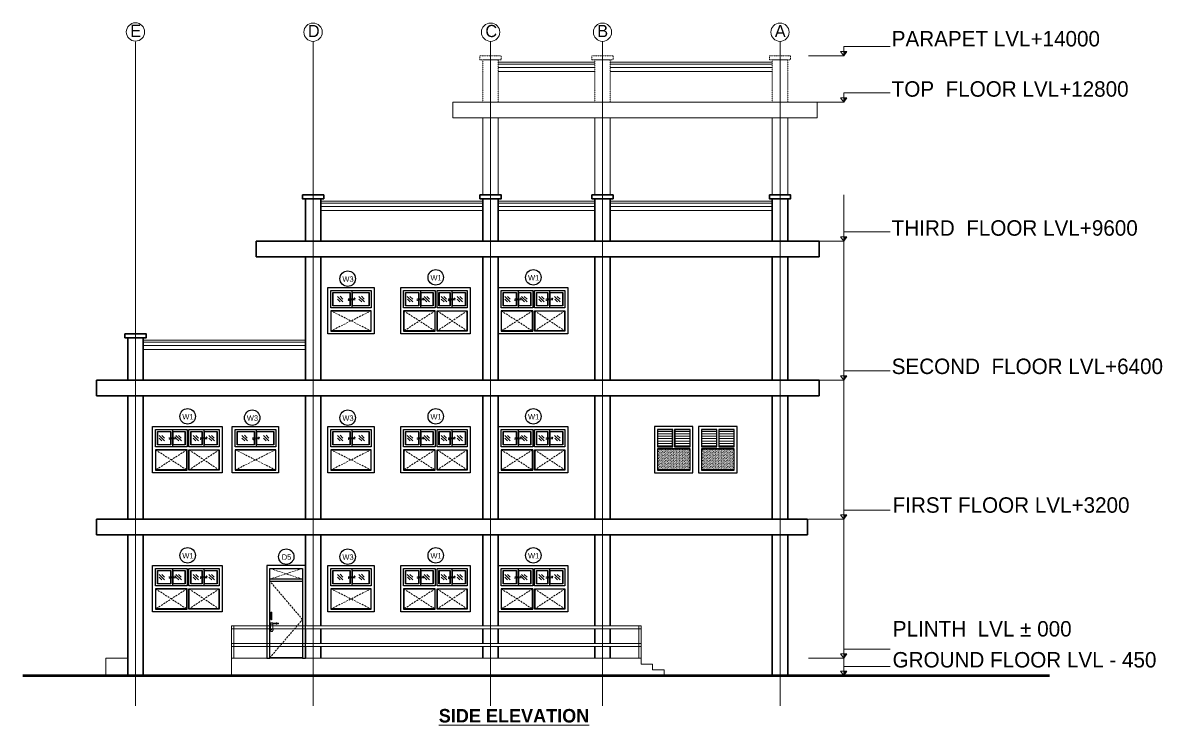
# Model space of a CAD drawing. Header units: inches. Extents: x -3071 to 2534411, y -17796 to 388172.
# Drawn here: x 1767957 to 1797483, y 161556 to 179747 of the extents above; entities that cross this region are included whole.
import ezdxf
from ezdxf.enums import TextEntityAlignment as Align

# ---------------------------------------------------------------- set-up
doc = ezdxf.new("R2010")
doc.units = ezdxf.units.IN
doc.header["$MEASUREMENT"] = 0
for name, pattern in [('ACAD_ISO08W100', [36, 24, -3, 6, -3]), ('DASHED', [0.75, 0.5, -0.25]), ('HIDDEN2', [0.1875, 0.125, -0.0625]), ('TRAZOS1', [0.15, 0.1, -0.05])]:
    doc.linetypes.add(name, pattern=pattern)
for name, color, linetype, lineweight in [('001-Archi- door window elevation', 92, 'Continuous', 25), ('001-Archi-hatch', 9, 'Continuous', 0), ('001-Archi-Opening Tags', 14, 'Continuous', 25), ('A .8 boundary line', 10, 'Continuous', 53), ('A 0.05 hatch', 252, 'Continuous', 5), ('A 0.13 far back elevation', 57, 'Continuous', 13), ('A 0.13 Text', 6, 'Continuous', 13), ('A 0.13 window elevation', 253, 'Continuous', 13), ('A 0.13parapet partition', 230, 'Continuous', 13), ('A 0.35 front line elevation', 112, 'Continuous', 35), ('A 0.9 RAILING', 100, 'Continuous', 9), ('cen', 50, 'ACAD_ISO08W100', 5), ('DIM', 161, 'Continuous', 15), ('Grid Tag', 6, 'Continuous', 20)]:
    doc.layers.add(name, color=color, linetype=linetype, lineweight=lineweight)
doc.styles.add('Archi 100', font='GOTHIC.TTF', dxfattribs={"height": 200})
doc.styles.add('CG', font='GOTHIC.TTF', dxfattribs={"height": 40})
doc.styles.get("Standard").update_dxf_attribs({"font": 'GOTHIC.TTF'})

# ---------------------------------------------------------------- blocks, each defined once
blk = doc.blocks.new('window tag')
blk.add_circle((0, 0), 200)
at = {"style": 'Archi 100', "flags": 1}
for tag, p in [('WIDTH', (15, 174.5)), ('HEIGHT', (-4.5, -348.5))]:
    blk.add_attdef(tag, p, '', height=200, dxfattribs=at)
at = {"style": 'Archi 100'}
blk.add_attdef('SYMBOL', text='', height=200, dxfattribs=at).set_placement((8, -10.5), align=Align.MIDDLE_CENTER)
blk = doc.blocks.new('A$C42FF27C5')
for p, q in [((16, 17), (-16, 17)), ((-16, 17), (-16, 0)), ((16, 0), (-16, 0)), ((27, 17), (16, 17)), ((27, 0), (16, 0)), ((39, 26), (27, 26)), ((27, 17), (27, 26)), ((27, 17), (27, 0)), ((27, 0), (27, -8)), ((39, 17), (39, 26)), ((50, 17), (39, 17)), ((39, 17), (39, 0)), ((50, 0), (39, 0)), ((39, 0), (39, -8)), ((125, 17), (50, 17)), ((125, 0), (50, 0)), ((186, 23), (125, 23)), ((125, 17), (125, 23)), ((125, 0), (125, 17)), ((125, -6), (125, 0)), ((186, 17), (186, 23)), ((192, 17), (186, 17)), ((186, 17), (186, 17)), ((186, 17), (186, 0)), ((192, 0), (186, 0)), ((186, 0), (186, 0)), ((186, -6), (186, 0)), ((203, 26), (192, 26)), ((192, 17), (192, 26)), ((192, 17), (192, 0)), ((192, 0), (192, -8)), ((203, 17), (203, 26)), ((208, 17), (203, 17)), ((203, 17), (203, 0)), ((208, 0), (203, 0)), ((203, 0), (203, -8)), ((27, -10), (27, -8)), ((39, -8), (27, -8)), ((39, -10), (27, -10)), ((39, -10), (39, -8)), ((121, -120), (123, -120)), ((121, -120), (121, -163)), ((121, -163), (123, -164)), ((121, -163), (123, -164)), ((121, -163), (121, -163)), ((123, -120), (125, -119)), ((123, -164), (125, -164)), ((123, -164), (125, -164)), ((128, -6), (125, -6)), ((125, -6), (125, -6)), ((128, -6), (125, -6)), ((125, -119), (126, -118)), ((125, -164), (126, -165)), ((125, -164), (126, -165)), ((126, -118), (127, -117)), ((126, -165), (127, -167)), ((126, -165), (127, -167)), ((127, -117), (128, -115)), ((127, -167), (128, -169)), ((127, -167), (128, -169)), ((128, -114), (128, -6)), ((128, -6), (128, -6)), ((183, -6), (128, -6)), ((128, -115), (128, -114)), ((128, -169), (128, -170)), ((128, -169), (128, -170)), ((128, -169), (128, -169)), ((128, -170), (128, -170)), ((128, -170), (128, -170)), ((129, -177), (128, -170)), ((129, -177), (128, -170)), ((128, -170), (128, -170)), ((132, -184), (129, -177)), ((132, -184), (129, -177)), ((129, -177), (129, -177)), ((136, -190), (132, -184)), ((136, -190), (132, -184)), ((142, -194), (136, -190)), ((142, -194), (136, -190)), ((148, -197), (142, -194)), ((148, -197), (142, -194)), ((155, -198), (148, -197)), ((155, -198), (148, -197)), ((161, -125), (150, -125)), ((150, -144), (150, -125)), ((150, -159), (150, -144)), ((161, -159), (150, -159)), ((162, -197), (155, -198)), ((162, -197), (155, -198)), ((161, -125), (161, -144)), ((161, -144), (161, -159)), ((169, -194), (162, -197)), ((169, -194), (162, -197)), ((175, -190), (169, -194)), ((175, -190), (169, -194)), ((179, -184), (175, -190)), ((179, -184), (175, -190)), ((182, -177), (179, -184)), ((182, -177), (179, -184)), ((183, -170), (182, -177)), ((183, -170), (182, -177)), ((182, -177), (182, -177)), ((183, -114), (183, -6)), ((186, -6), (183, -6)), ((183, -6), (183, -6)), ((186, -6), (183, -6)), ((183, -115), (183, -114)), ((184, -117), (183, -115)), ((183, -169), (184, -167)), ((183, -169), (184, -167)), ((183, -170), (183, -169)), ((183, -170), (183, -169)), ((183, -169), (183, -169)), ((183, -170), (183, -170)), ((183, -170), (183, -170)), ((183, -170), (183, -170)), ((185, -118), (184, -117)), ((184, -167), (185, -165)), ((184, -167), (185, -165)), ((186, -119), (185, -118)), ((185, -165), (186, -164)), ((185, -165), (186, -164)), ((186, -6), (186, -6)), ((188, -120), (186, -119)), ((186, -164), (188, -164)), ((186, -164), (188, -164)), ((189, -120), (188, -120)), ((188, -164), (189, -163)), ((188, -164), (189, -163)), ((189, -120), (189, -163)), ((189, -163), (189, -163)), ((192, -10), (192, -8)), ((203, -8), (192, -8)), ((203, -10), (192, -10)), ((203, -10), (203, -8))]:
    blk.add_line(p, q)
blk = doc.blocks.new('grid')
at = {"layer": 'Grid Tag', "linetype": 'Continuous', "ltscale": 30}
blk.add_circle((51, 48), 264, dxfattribs=at)
blk.add_attdef('GRID', (-143, -93), '', height=200)
blk = doc.blocks.new('ARROW')
at = {"layer": 'A 0.05 hatch'}
blk.add_hatch(color=256, dxfattribs=at).paths.add_polyline_path([(68954, 264593), (68874, 264593), (68954, 264478)])
for p, q in [((68954, 264718), (67749, 264718)), ((68954, 264478), (68874, 264593)), ((68954, 264478), (68954, 264718)), ((69034, 264593), (68954, 264478))]:
    blk.add_line(p, q)
at = {"elevation": 0}
blk.add_lwpolyline([(68874, 264593), (69034, 264593)], dxfattribs=at)

msp = doc.modelspace()

# ---------------------------------------------------------------- hatches: boundary and pattern name
at = {"layer": '001-Archi-hatch'}
h = msp.add_hatch(dxfattribs=at)
h.set_pattern_fill('ANSI31', color=256, scale=500, angle=135)
h.set_pattern_definition([(180, (1453181.323, 71414.695), (-1e-14, -62.5), [])])
h.paths.add_polyline_path([(1784788.19, 169204.39), (1784410.62, 169204.39), (1784410.62, 168774.39), (1784788.19, 168774.39)])
h = msp.add_hatch(dxfattribs=at)
h.set_pattern_fill('ANSI31', color=256, scale=500, angle=135)
h.set_pattern_definition([(180, (1453183.76, 71414.695), (-1e-14, -62.5), [])])
h.paths.add_polyline_path([(1785240.62, 169204.39), (1784858.19, 169204.39), (1784858.19, 168774.39), (1785240.62, 168774.39)])
h = msp.add_hatch(dxfattribs=at)
h.set_pattern_fill('ANSI31', color=256, scale=500, angle=135)
h.set_pattern_definition([(180, (1454324.806, 71414.695), (-1e-14, -62.5), [])])
h.paths.add_polyline_path([(1785931.67, 169204.39), (1785554.11, 169204.39), (1785554.11, 168774.39), (1785931.67, 168774.39)])
h = msp.add_hatch(dxfattribs=at)
h.set_pattern_fill('ANSI31', color=256, scale=500, angle=135)
h.set_pattern_definition([(180, (1454327.24, 71414.695), (-1e-14, -62.5), [])])
h.paths.add_polyline_path([(1786384.11, 169204.39), (1786001.67, 169204.39), (1786001.67, 168774.39), (1786384.11, 168774.39)])
h = msp.add_hatch(dxfattribs=at)
h.set_pattern_fill('DOTS', color=256, scale=500, angle=45)
h.set_pattern_definition([(45, (1446176.082, 71414.695), (-11.0485435, 33.1456304), [0, -31.25])])
h.paths.add_polyline_path([(1784410.62, 168174.39), (1785235.38, 168174.39), (1785235.38, 168704.39), (1784410.62, 168704.39)])
h = msp.add_hatch(dxfattribs=at)
h.set_pattern_fill('DOTS', color=256, scale=500, angle=45)
h.set_pattern_definition([(45, (1447319.565, 71414.695), (-11.0485435, 33.1456304), [0, -31.25])])
h.paths.add_polyline_path([(1785554.11, 168174.39), (1786378.87, 168174.39), (1786378.87, 168704.39), (1785554.11, 168704.39)])

# ---------------------------------------------------------------- linework, layer by layer
at = {"layer": '001-Archi- door window elevation'}
for points in [[(1775861.86, 172889.39), (1777061.86, 172889.39), (1777061.86, 171689.39), (1775861.86, 171689.39)], [(1776440.2, 172414.39), (1775986.86, 172414.39), (1775986.86, 172764.39), (1776440.2, 172764.39)], [(1776936.86, 172414.39), (1776490.2, 172414.39), (1776490.2, 172764.39), (1776936.86, 172764.39)], [(1777751.31, 172889.39), (1779551.31, 172889.39), (1779551.31, 171689.39), (1777751.31, 171689.39)], [(1778223.22, 172414.39), (1777876.31, 172414.39), (1777876.31, 172764.39), (1778223.22, 172764.39)], [(1778592.05, 172414.39), (1778273.22, 172414.39), (1778273.22, 172764.39), (1778592.05, 172764.39)], [(1779034.18, 172414.39), (1778742.05, 172414.39), (1778742.05, 172764.39), (1779034.18, 172764.39)], [(1779426.31, 172414.39), (1779084.18, 172414.39), (1779084.18, 172764.39), (1779426.31, 172764.39)], [(1780279.45, 172889.39), (1782079.45, 172889.39), (1782079.45, 171689.39), (1780279.45, 171689.39)], [(1780751.36, 172414.39), (1780404.45, 172414.39), (1780404.45, 172764.39), (1780751.36, 172764.39)], [(1781120.19, 172414.39), (1780801.36, 172414.39), (1780801.36, 172764.39), (1781120.19, 172764.39)], [(1781562.32, 172414.39), (1781270.19, 172414.39), (1781270.19, 172764.39), (1781562.32, 172764.39)], [(1781954.45, 172414.39), (1781612.32, 172414.39), (1781612.32, 172764.39), (1781954.45, 172764.39)], [(1776986.86, 172289.39), (1775936.86, 172289.39), (1775936.86, 171764.39), (1776986.86, 171764.39)], [(1778642.05, 172289.39), (1777826.31, 172289.39), (1777826.31, 171764.39), (1778642.05, 171764.39)], [(1778692.05, 172289.39), (1779476.31, 172289.39), (1779476.31, 171764.39), (1778692.05, 171764.39)], [(1781170.19, 172289.39), (1780354.45, 172289.39), (1780354.45, 171764.39), (1781170.19, 171764.39)], [(1781220.19, 172289.39), (1782004.45, 172289.39), (1782004.45, 171764.39), (1781220.19, 171764.39)], [(1771321.39, 169289.39), (1773121.39, 169289.39), (1773121.39, 168089.39), (1771321.39, 168089.39)], [(1773386.19, 169289.39), (1774586.19, 169289.39), (1774586.19, 168089.39), (1773386.19, 168089.39)], [(1775861.86, 169289.39), (1777061.86, 169289.39), (1777061.86, 168089.39), (1775861.86, 168089.39)], [(1777751.31, 169289.39), (1779551.31, 169289.39), (1779551.31, 168089.39), (1777751.31, 168089.39)], [(1780279.45, 169289.39), (1782079.45, 169289.39), (1782079.45, 168089.39), (1780279.45, 168089.39)], [(1784323.19, 168089.39), (1785323.19, 168089.39), (1785323.19, 169289.39), (1784323.19, 169289.39)], [(1784798.19, 169214.39), (1784400.62, 169214.39), (1784400.62, 168764.39), (1784798.19, 168764.39)], [(1785250.62, 169214.39), (1784848.19, 169214.39), (1784848.19, 168764.39), (1785250.62, 168764.39)], [(1785466.67, 168089.39), (1786466.67, 168089.39), (1786466.67, 169289.39), (1785466.67, 169289.39)], [(1785941.67, 169214.39), (1785544.11, 169214.39), (1785544.11, 168764.39), (1785941.67, 168764.39)], [(1786394.11, 169214.39), (1785991.67, 169214.39), (1785991.67, 168764.39), (1786394.11, 168764.39)], [(1771793.3, 168814.39), (1771446.39, 168814.39), (1771446.39, 169164.39), (1771793.3, 169164.39)], [(1772162.13, 168814.39), (1771843.3, 168814.39), (1771843.3, 169164.39), (1772162.13, 169164.39)], [(1772604.26, 168814.39), (1772312.13, 168814.39), (1772312.13, 169164.39), (1772604.26, 169164.39)], [(1772996.39, 168814.39), (1772654.26, 168814.39), (1772654.26, 169164.39), (1772996.39, 169164.39)], [(1773964.54, 168814.39), (1773511.19, 168814.39), (1773511.19, 169164.39), (1773964.54, 169164.39)], [(1774461.19, 168814.39), (1774014.54, 168814.39), (1774014.54, 169164.39), (1774461.19, 169164.39)], [(1776440.2, 168814.39), (1775986.86, 168814.39), (1775986.86, 169164.39), (1776440.2, 169164.39)], [(1776936.86, 168814.39), (1776490.2, 168814.39), (1776490.2, 169164.39), (1776936.86, 169164.39)], [(1778223.22, 168814.39), (1777876.31, 168814.39), (1777876.31, 169164.39), (1778223.22, 169164.39)], [(1778592.05, 168814.39), (1778273.22, 168814.39), (1778273.22, 169164.39), (1778592.05, 169164.39)], [(1779034.18, 168814.39), (1778742.05, 168814.39), (1778742.05, 169164.39), (1779034.18, 169164.39)], [(1779426.31, 168814.39), (1779084.18, 168814.39), (1779084.18, 169164.39), (1779426.31, 169164.39)], [(1780751.36, 168814.39), (1780404.45, 168814.39), (1780404.45, 169164.39), (1780751.36, 169164.39)], [(1781120.19, 168814.39), (1780801.36, 168814.39), (1780801.36, 169164.39), (1781120.19, 169164.39)], [(1781562.32, 168814.39), (1781270.19, 168814.39), (1781270.19, 169164.39), (1781562.32, 169164.39)], [(1781954.45, 168814.39), (1781612.32, 168814.39), (1781612.32, 169164.39), (1781954.45, 169164.39)], [(1772212.13, 168689.39), (1771396.39, 168689.39), (1771396.39, 168164.39), (1772212.13, 168164.39)], [(1772262.13, 168689.39), (1773046.39, 168689.39), (1773046.39, 168164.39), (1772262.13, 168164.39)], [(1774511.19, 168689.39), (1773461.19, 168689.39), (1773461.19, 168164.39), (1774511.19, 168164.39)], [(1776986.86, 168689.39), (1775936.86, 168689.39), (1775936.86, 168164.39), (1776986.86, 168164.39)], [(1778642.05, 168689.39), (1777826.31, 168689.39), (1777826.31, 168164.39), (1778642.05, 168164.39)], [(1778692.05, 168689.39), (1779476.31, 168689.39), (1779476.31, 168164.39), (1778692.05, 168164.39)], [(1781170.19, 168689.39), (1780354.45, 168689.39), (1780354.45, 168164.39), (1781170.19, 168164.39)], [(1781220.19, 168689.39), (1782004.45, 168689.39), (1782004.45, 168164.39), (1781220.19, 168164.39)], [(1784400.62, 168164.39), (1785250.62, 168164.39), (1785250.62, 168714.39), (1784400.62, 168714.39)], [(1785544.11, 168164.39), (1786394.11, 168164.39), (1786394.11, 168714.39), (1785544.11, 168714.39)], [(1771321.39, 165689.39), (1773121.39, 165689.39), (1773121.39, 164489.39), (1771321.39, 164489.39)], [(1775204.68, 163289.39), (1775279.68, 163289.39), (1775279.68, 165689.39), (1774279.68, 165689.39), (1774279.68, 163289.39), (1774354.68, 163289.39), (1774354.68, 165614.39), (1775204.68, 165614.39)], [(1775861.86, 165689.39), (1777061.86, 165689.39), (1777061.86, 164489.39), (1775861.86, 164489.39)], [(1777751.31, 165689.39), (1779551.31, 165689.39), (1779551.31, 164489.39), (1777751.31, 164489.39)], [(1780279.45, 165689.39), (1782079.45, 165689.39), (1782079.45, 164489.39), (1780279.45, 164489.39)], [(1771793.3, 165214.39), (1771446.39, 165214.39), (1771446.39, 165564.39), (1771793.3, 165564.39)], [(1772162.13, 165214.39), (1771843.3, 165214.39), (1771843.3, 165564.39), (1772162.13, 165564.39)], [(1772604.26, 165214.39), (1772312.13, 165214.39), (1772312.13, 165564.39), (1772604.26, 165564.39)], [(1772996.39, 165214.39), (1772654.26, 165214.39), (1772654.26, 165564.39), (1772996.39, 165564.39)], [(1775204.68, 165339.39), (1774354.68, 165339.39), (1774354.68, 165614.39), (1775204.68, 165614.39)], [(1776440.2, 165214.39), (1775986.86, 165214.39), (1775986.86, 165564.39), (1776440.2, 165564.39)], [(1776936.86, 165214.39), (1776490.2, 165214.39), (1776490.2, 165564.39), (1776936.86, 165564.39)], [(1778223.22, 165214.39), (1777876.31, 165214.39), (1777876.31, 165564.39), (1778223.22, 165564.39)], [(1778592.05, 165214.39), (1778273.22, 165214.39), (1778273.22, 165564.39), (1778592.05, 165564.39)], [(1779034.18, 165214.39), (1778742.05, 165214.39), (1778742.05, 165564.39), (1779034.18, 165564.39)], [(1779426.31, 165214.39), (1779084.18, 165214.39), (1779084.18, 165564.39), (1779426.31, 165564.39)], [(1780751.36, 165214.39), (1780404.45, 165214.39), (1780404.45, 165564.39), (1780751.36, 165564.39)], [(1781120.19, 165214.39), (1780801.36, 165214.39), (1780801.36, 165564.39), (1781120.19, 165564.39)], [(1781562.32, 165214.39), (1781270.19, 165214.39), (1781270.19, 165564.39), (1781562.32, 165564.39)], [(1781954.45, 165214.39), (1781612.32, 165214.39), (1781612.32, 165564.39), (1781954.45, 165564.39)], [(1772212.13, 165089.39), (1771396.39, 165089.39), (1771396.39, 164564.39), (1772212.13, 164564.39)], [(1772262.13, 165089.39), (1773046.39, 165089.39), (1773046.39, 164564.39), (1772262.13, 164564.39)], [(1774354.68, 165289.39), (1775204.68, 165289.39), (1775204.68, 163299.39), (1774354.68, 163299.39)], [(1776986.86, 165089.39), (1775936.86, 165089.39), (1775936.86, 164564.39), (1776986.86, 164564.39)], [(1778642.05, 165089.39), (1777826.31, 165089.39), (1777826.31, 164564.39), (1778642.05, 164564.39)], [(1778692.05, 165089.39), (1779476.31, 165089.39), (1779476.31, 164564.39), (1778692.05, 164564.39)], [(1781170.19, 165089.39), (1780354.45, 165089.39), (1780354.45, 164564.39), (1781170.19, 164564.39)], [(1781220.19, 165089.39), (1782004.45, 165089.39), (1782004.45, 164564.39), (1781220.19, 164564.39)]]:
    msp.add_lwpolyline(points, close=True, dxfattribs=at)
for points in [[(1776986.86, 172364.39), (1775936.86, 172364.39), (1775936.86, 172814.39), (1776986.86, 172814.39), (1776986.86, 172364.39)], [(1776490.2, 172364.39), (1776490.2, 172814.39)], [(1778642.05, 172364.39), (1777826.31, 172364.39), (1777826.31, 172814.39), (1778642.05, 172814.39), (1778642.05, 172364.39)], [(1778273.22, 172364.39), (1778273.22, 172814.39)], [(1778692.05, 172814.39), (1779476.31, 172814.39), (1779476.31, 172364.39), (1778692.05, 172364.39), (1778692.05, 172814.39), (1778692.05, 172814.39)], [(1779084.18, 172364.39), (1779084.18, 172814.39)], [(1781170.19, 172364.39), (1780354.45, 172364.39), (1780354.45, 172814.39), (1781170.19, 172814.39), (1781170.19, 172364.39)], [(1780801.36, 172364.39), (1780801.36, 172814.39)], [(1781220.19, 172814.39), (1782004.45, 172814.39), (1782004.45, 172364.39), (1781220.19, 172364.39), (1781220.19, 172814.39), (1781220.19, 172814.39)], [(1781612.32, 172364.39), (1781612.32, 172814.39)], [(1772212.13, 168764.39), (1771396.39, 168764.39), (1771396.39, 169214.39), (1772212.13, 169214.39), (1772212.13, 168764.39)], [(1771843.3, 168764.39), (1771843.3, 169214.39)], [(1772262.13, 169214.39), (1773046.39, 169214.39), (1773046.39, 168764.39), (1772262.13, 168764.39), (1772262.13, 169214.39), (1772262.13, 169214.39)], [(1772654.26, 168764.39), (1772654.26, 169214.39)], [(1774511.19, 168764.39), (1773461.19, 168764.39), (1773461.19, 169214.39), (1774511.19, 169214.39), (1774511.19, 168764.39)], [(1774014.54, 168764.39), (1774014.54, 169214.39)], [(1776986.86, 168764.39), (1775936.86, 168764.39), (1775936.86, 169214.39), (1776986.86, 169214.39), (1776986.86, 168764.39)], [(1776490.2, 168764.39), (1776490.2, 169214.39)], [(1778642.05, 168764.39), (1777826.31, 168764.39), (1777826.31, 169214.39), (1778642.05, 169214.39), (1778642.05, 168764.39)], [(1778273.22, 168764.39), (1778273.22, 169214.39)], [(1778692.05, 169214.39), (1779476.31, 169214.39), (1779476.31, 168764.39), (1778692.05, 168764.39), (1778692.05, 169214.39), (1778692.05, 169214.39)], [(1779084.18, 168764.39), (1779084.18, 169214.39)], [(1781170.19, 168764.39), (1780354.45, 168764.39), (1780354.45, 169214.39), (1781170.19, 169214.39), (1781170.19, 168764.39)], [(1780801.36, 168764.39), (1780801.36, 169214.39)], [(1781220.19, 169214.39), (1782004.45, 169214.39), (1782004.45, 168764.39), (1781220.19, 168764.39), (1781220.19, 169214.39), (1781220.19, 169214.39)], [(1781612.32, 168764.39), (1781612.32, 169214.39)], [(1772212.13, 165164.39), (1771396.39, 165164.39), (1771396.39, 165614.39), (1772212.13, 165614.39), (1772212.13, 165164.39)], [(1771843.3, 165164.39), (1771843.3, 165614.39)], [(1772262.13, 165614.39), (1773046.39, 165614.39), (1773046.39, 165164.39), (1772262.13, 165164.39), (1772262.13, 165614.39), (1772262.13, 165614.39)], [(1772654.26, 165164.39), (1772654.26, 165614.39)], [(1776986.86, 165164.39), (1775936.86, 165164.39), (1775936.86, 165614.39), (1776986.86, 165614.39), (1776986.86, 165164.39)], [(1776490.2, 165164.39), (1776490.2, 165614.39)], [(1778642.05, 165164.39), (1777826.31, 165164.39), (1777826.31, 165614.39), (1778642.05, 165614.39), (1778642.05, 165164.39)], [(1778273.22, 165164.39), (1778273.22, 165614.39)], [(1778692.05, 165614.39), (1779476.31, 165614.39), (1779476.31, 165164.39), (1778692.05, 165164.39), (1778692.05, 165614.39), (1778692.05, 165614.39)], [(1779084.18, 165164.39), (1779084.18, 165614.39)], [(1781170.19, 165164.39), (1780354.45, 165164.39), (1780354.45, 165614.39), (1781170.19, 165614.39), (1781170.19, 165164.39)], [(1780801.36, 165164.39), (1780801.36, 165614.39)], [(1781220.19, 165614.39), (1782004.45, 165614.39), (1782004.45, 165164.39), (1781220.19, 165164.39), (1781220.19, 165614.39), (1781220.19, 165614.39)], [(1781612.32, 165164.39), (1781612.32, 165614.39)]]:
    msp.add_lwpolyline(points, dxfattribs=at)
at = {"layer": '001-Archi-hatch'}
for p, q in [((1776251.64, 172521.46), (1776110.04, 172663.06)), ((1776111.87, 172590.52), (1776182.67, 172519.72)), ((1776179.01, 172664.8), (1776249.81, 172594)), ((1776807.57, 172521.46), (1776665.97, 172663.06)), ((1776667.8, 172590.52), (1776738.6, 172519.72)), ((1776734.94, 172664.8), (1776805.74, 172594)), ((1778062.29, 172518.59), (1777920.69, 172660.19)), ((1777922.52, 172587.65), (1777993.32, 172516.85)), ((1777989.66, 172661.93), (1778060.46, 172591.13)), ((1778496.51, 172518.59), (1778354.9, 172660.19)), ((1778356.73, 172587.65), (1778427.54, 172516.85)), ((1778423.87, 172661.93), (1778494.67, 172591.13)), ((1778941.47, 172518.59), (1778799.87, 172660.19)), ((1778801.7, 172587.65), (1778872.5, 172516.85)), ((1778868.84, 172661.93), (1778939.64, 172591.13)), ((1779351.51, 172518.59), (1779209.91, 172660.19)), ((1779211.74, 172587.65), (1779282.54, 172516.85)), ((1779278.88, 172661.93), (1779349.68, 172591.13)), ((1780590.42, 172518.59), (1780448.82, 172660.19)), ((1780450.65, 172587.65), (1780521.45, 172516.85)), ((1780517.79, 172661.93), (1780588.59, 172591.13)), ((1781024.64, 172518.59), (1780883.04, 172660.19)), ((1780884.87, 172587.65), (1780955.67, 172516.85)), ((1780952.01, 172661.93), (1781022.81, 172591.13)), ((1781469.61, 172518.59), (1781328.01, 172660.19)), ((1781329.84, 172587.65), (1781400.64, 172516.85)), ((1781396.98, 172661.93), (1781467.78, 172591.13)), ((1781879.65, 172518.59), (1781738.05, 172660.19)), ((1781739.88, 172587.65), (1781810.68, 172516.85)), ((1781807.02, 172661.93), (1781877.82, 172591.13)), ((1771632.37, 168918.59), (1771490.76, 169060.19)), ((1771492.6, 168987.65), (1771563.4, 168916.85)), ((1771559.73, 169061.93), (1771630.54, 168991.13)), ((1772066.58, 168918.59), (1771924.98, 169060.19)), ((1771926.81, 168987.65), (1771997.61, 168916.85)), ((1771993.95, 169061.93), (1772064.75, 168991.13)), ((1772511.55, 168918.59), (1772369.95, 169060.19)), ((1772371.78, 168987.65), (1772442.58, 168916.85)), ((1772438.92, 169061.93), (1772509.72, 168991.13)), ((1772921.59, 168918.59), (1772779.99, 169060.19)), ((1772781.82, 168987.65), (1772852.62, 168916.85)), ((1772848.96, 169061.93), (1772919.76, 168991.13)), ((1773775.98, 168921.46), (1773634.37, 169063.06)), ((1773636.21, 168990.52), (1773707.01, 168919.72)), ((1773703.34, 169064.8), (1773774.15, 168994)), ((1774331.91, 168921.46), (1774190.3, 169063.06)), ((1774192.13, 168990.52), (1774262.94, 168919.72)), ((1774259.27, 169064.8), (1774330.08, 168994)), ((1776251.64, 168921.46), (1776110.04, 169063.06)), ((1776111.87, 168990.52), (1776182.67, 168919.72)), ((1776179.01, 169064.8), (1776249.81, 168994)), ((1776807.57, 168921.46), (1776665.97, 169063.06)), ((1776667.8, 168990.52), (1776738.6, 168919.72)), ((1776734.94, 169064.8), (1776805.74, 168994)), ((1778062.29, 168918.59), (1777920.69, 169060.19)), ((1777922.52, 168987.65), (1777993.32, 168916.85)), ((1777989.66, 169061.93), (1778060.46, 168991.13)), ((1778496.51, 168918.59), (1778354.9, 169060.19)), ((1778356.73, 168987.65), (1778427.54, 168916.85)), ((1778423.87, 169061.93), (1778494.67, 168991.13)), ((1778941.47, 168918.59), (1778799.87, 169060.19)), ((1778801.7, 168987.65), (1778872.5, 168916.85)), ((1778868.84, 169061.93), (1778939.64, 168991.13)), ((1779351.51, 168918.59), (1779209.91, 169060.19)), ((1779211.74, 168987.65), (1779282.54, 168916.85)), ((1779278.88, 169061.93), (1779349.68, 168991.13)), ((1780590.42, 168918.59), (1780448.82, 169060.19)), ((1780450.65, 168987.65), (1780521.45, 168916.85)), ((1780517.79, 169061.93), (1780588.59, 168991.13)), ((1781024.64, 168918.59), (1780883.04, 169060.19)), ((1780884.87, 168987.65), (1780955.67, 168916.85)), ((1780952.01, 169061.93), (1781022.81, 168991.13)), ((1781469.61, 168918.59), (1781328.01, 169060.19)), ((1781329.84, 168987.65), (1781400.64, 168916.85)), ((1781396.98, 169061.93), (1781467.78, 168991.13)), ((1781879.65, 168918.59), (1781738.05, 169060.19)), ((1781739.88, 168987.65), (1781810.68, 168916.85)), ((1781807.02, 169061.93), (1781877.82, 168991.13)), ((1771632.37, 165318.59), (1771490.76, 165460.19)), ((1771492.6, 165387.65), (1771563.4, 165316.85)), ((1771559.73, 165461.93), (1771630.54, 165391.13)), ((1772066.58, 165318.59), (1771924.98, 165460.19)), ((1771926.81, 165387.65), (1771997.61, 165316.85)), ((1771993.95, 165461.93), (1772064.75, 165391.13)), ((1772511.55, 165318.59), (1772369.95, 165460.19)), ((1772371.78, 165387.65), (1772442.58, 165316.85)), ((1772438.92, 165461.93), (1772509.72, 165391.13)), ((1772921.59, 165318.59), (1772779.99, 165460.19)), ((1772781.82, 165387.65), (1772852.62, 165316.85)), ((1772848.96, 165461.93), (1772919.76, 165391.13)), ((1776251.64, 165321.46), (1776110.04, 165463.06)), ((1776111.87, 165390.52), (1776182.67, 165319.72)), ((1776179.01, 165464.8), (1776249.81, 165394)), ((1776807.57, 165321.46), (1776665.97, 165463.06)), ((1776667.8, 165390.52), (1776738.6, 165319.72)), ((1776734.94, 165464.8), (1776805.74, 165394)), ((1778062.29, 165318.59), (1777920.69, 165460.19)), ((1777922.52, 165387.65), (1777993.32, 165316.85)), ((1777989.66, 165461.93), (1778060.46, 165391.13)), ((1778496.51, 165318.59), (1778354.9, 165460.19)), ((1778356.73, 165387.65), (1778427.54, 165316.85)), ((1778423.87, 165461.93), (1778494.67, 165391.13)), ((1778941.47, 165318.59), (1778799.87, 165460.19)), ((1778801.7, 165387.65), (1778872.5, 165316.85)), ((1778868.84, 165461.93), (1778939.64, 165391.13)), ((1779351.51, 165318.59), (1779209.91, 165460.19)), ((1779211.74, 165387.65), (1779282.54, 165316.85)), ((1779278.88, 165461.93), (1779349.68, 165391.13)), ((1780590.42, 165318.59), (1780448.82, 165460.19)), ((1780450.65, 165387.65), (1780521.45, 165316.85)), ((1780517.79, 165461.93), (1780588.59, 165391.13)), ((1781024.64, 165318.59), (1780883.04, 165460.19)), ((1780884.87, 165387.65), (1780955.67, 165316.85)), ((1780952.01, 165461.93), (1781022.81, 165391.13)), ((1781469.61, 165318.59), (1781328.01, 165460.19)), ((1781329.84, 165387.65), (1781400.64, 165316.85)), ((1781396.98, 165461.93), (1781467.78, 165391.13)), ((1781879.65, 165318.59), (1781738.05, 165460.19)), ((1781739.88, 165387.65), (1781810.68, 165316.85)), ((1781807.02, 165461.93), (1781877.82, 165391.13))]:
    msp.add_line(p, q, dxfattribs=at)
at = {"layer": '001-Archi-hatch', "linetype": 'TRAZOS1', "ltscale": 500}
for p, q in [((1775936.86, 172289.39), (1776986.86, 171764.39)), ((1776986.86, 172289.39), (1775936.86, 171764.39)), ((1777826.31, 172289.39), (1778642.05, 171764.39)), ((1778642.05, 172289.39), (1777826.31, 171764.39)), ((1778692.05, 172289.39), (1779476.31, 171764.39)), ((1779476.31, 172289.39), (1778692.05, 171764.39)), ((1780354.45, 172289.39), (1781170.19, 171764.39)), ((1781170.19, 172289.39), (1780354.45, 171764.39)), ((1781220.19, 172289.39), (1782004.45, 171764.39)), ((1782004.45, 172289.39), (1781220.19, 171764.39)), ((1771396.39, 168689.39), (1772212.13, 168164.39)), ((1772212.13, 168689.39), (1771396.39, 168164.39)), ((1772262.13, 168689.39), (1773046.39, 168164.39)), ((1773046.39, 168689.39), (1772262.13, 168164.39)), ((1773461.19, 168689.39), (1774511.19, 168164.39)), ((1774511.19, 168689.39), (1773461.19, 168164.39)), ((1775936.86, 168689.39), (1776986.86, 168164.39)), ((1776986.86, 168689.39), (1775936.86, 168164.39)), ((1777826.31, 168689.39), (1778642.05, 168164.39)), ((1778642.05, 168689.39), (1777826.31, 168164.39)), ((1778692.05, 168689.39), (1779476.31, 168164.39)), ((1779476.31, 168689.39), (1778692.05, 168164.39)), ((1780354.45, 168689.39), (1781170.19, 168164.39)), ((1781170.19, 168689.39), (1780354.45, 168164.39)), ((1781220.19, 168689.39), (1782004.45, 168164.39)), ((1782004.45, 168689.39), (1781220.19, 168164.39)), ((1774354.68, 165339.39), (1775204.68, 165614.39)), ((1775204.68, 165339.39), (1774354.68, 165614.39)), ((1771396.39, 165089.39), (1772212.13, 164564.39)), ((1772212.13, 165089.39), (1771396.39, 164564.39)), ((1772262.13, 165089.39), (1773046.39, 164564.39)), ((1773046.39, 165089.39), (1772262.13, 164564.39)), ((1775936.86, 165089.39), (1776986.86, 164564.39)), ((1776986.86, 165089.39), (1775936.86, 164564.39)), ((1777826.31, 165089.39), (1778642.05, 164564.39)), ((1778642.05, 165089.39), (1777826.31, 164564.39)), ((1778692.05, 165089.39), (1779476.31, 164564.39)), ((1779476.31, 165089.39), (1778692.05, 164564.39)), ((1780354.45, 165089.39), (1781170.19, 164564.39)), ((1781170.19, 165089.39), (1780354.45, 164564.39)), ((1781220.19, 165089.39), (1782004.45, 164564.39)), ((1782004.45, 165089.39), (1781220.19, 164564.39))]:
    msp.add_line(p, q, dxfattribs=at)
at = {"layer": '001-Archi-hatch'}
for points in [[(1776430.2, 172424.39), (1775996.86, 172424.39), (1775996.86, 172754.39), (1776430.2, 172754.39)], [(1776926.86, 172424.39), (1776500.2, 172424.39), (1776500.2, 172754.39), (1776926.86, 172754.39)], [(1778213.22, 172424.39), (1777886.31, 172424.39), (1777886.31, 172754.39), (1778213.22, 172754.39)], [(1778582.05, 172424.39), (1778283.22, 172424.39), (1778283.22, 172754.39), (1778582.05, 172754.39)], [(1779024.18, 172424.39), (1778752.05, 172424.39), (1778752.05, 172754.39), (1779024.18, 172754.39)], [(1779416.31, 172424.39), (1779094.18, 172424.39), (1779094.18, 172754.39), (1779416.31, 172754.39)], [(1780741.36, 172424.39), (1780414.45, 172424.39), (1780414.45, 172754.39), (1780741.36, 172754.39)], [(1781110.19, 172424.39), (1780811.36, 172424.39), (1780811.36, 172754.39), (1781110.19, 172754.39)], [(1781552.32, 172424.39), (1781280.19, 172424.39), (1781280.19, 172754.39), (1781552.32, 172754.39)], [(1781944.45, 172424.39), (1781622.32, 172424.39), (1781622.32, 172754.39), (1781944.45, 172754.39)], [(1776976.86, 172279.39), (1775946.86, 172279.39), (1775946.86, 171774.39), (1776976.86, 171774.39)], [(1778632.05, 172279.39), (1777836.31, 172279.39), (1777836.31, 171774.39), (1778632.05, 171774.39)], [(1778702.05, 172279.39), (1779466.31, 172279.39), (1779466.31, 171774.39), (1778702.05, 171774.39)], [(1781160.19, 172279.39), (1780364.45, 172279.39), (1780364.45, 171774.39), (1781160.19, 171774.39)], [(1781230.19, 172279.39), (1781994.45, 172279.39), (1781994.45, 171774.39), (1781230.19, 171774.39)], [(1784788.19, 169204.39), (1784410.62, 169204.39), (1784410.62, 168774.39), (1784788.19, 168774.39)], [(1785240.62, 169204.39), (1784858.19, 169204.39), (1784858.19, 168774.39), (1785240.62, 168774.39)], [(1785931.67, 169204.39), (1785554.11, 169204.39), (1785554.11, 168774.39), (1785931.67, 168774.39)], [(1786384.11, 169204.39), (1786001.67, 169204.39), (1786001.67, 168774.39), (1786384.11, 168774.39)], [(1771783.3, 168824.39), (1771456.39, 168824.39), (1771456.39, 169154.39), (1771783.3, 169154.39)], [(1772152.13, 168824.39), (1771853.3, 168824.39), (1771853.3, 169154.39), (1772152.13, 169154.39)], [(1772594.26, 168824.39), (1772322.13, 168824.39), (1772322.13, 169154.39), (1772594.26, 169154.39)], [(1772986.39, 168824.39), (1772664.26, 168824.39), (1772664.26, 169154.39), (1772986.39, 169154.39)], [(1773954.54, 168824.39), (1773521.19, 168824.39), (1773521.19, 169154.39), (1773954.54, 169154.39)], [(1774451.19, 168824.39), (1774024.54, 168824.39), (1774024.54, 169154.39), (1774451.19, 169154.39)], [(1776430.2, 168824.39), (1775996.86, 168824.39), (1775996.86, 169154.39), (1776430.2, 169154.39)], [(1776926.86, 168824.39), (1776500.2, 168824.39), (1776500.2, 169154.39), (1776926.86, 169154.39)], [(1778213.22, 168824.39), (1777886.31, 168824.39), (1777886.31, 169154.39), (1778213.22, 169154.39)], [(1778582.05, 168824.39), (1778283.22, 168824.39), (1778283.22, 169154.39), (1778582.05, 169154.39)], [(1779024.18, 168824.39), (1778752.05, 168824.39), (1778752.05, 169154.39), (1779024.18, 169154.39)], [(1779416.31, 168824.39), (1779094.18, 168824.39), (1779094.18, 169154.39), (1779416.31, 169154.39)], [(1780741.36, 168824.39), (1780414.45, 168824.39), (1780414.45, 169154.39), (1780741.36, 169154.39)], [(1781110.19, 168824.39), (1780811.36, 168824.39), (1780811.36, 169154.39), (1781110.19, 169154.39)], [(1781552.32, 168824.39), (1781280.19, 168824.39), (1781280.19, 169154.39), (1781552.32, 169154.39)], [(1781944.45, 168824.39), (1781622.32, 168824.39), (1781622.32, 169154.39), (1781944.45, 169154.39)], [(1772202.13, 168679.39), (1771406.39, 168679.39), (1771406.39, 168174.39), (1772202.13, 168174.39)], [(1772272.13, 168679.39), (1773036.39, 168679.39), (1773036.39, 168174.39), (1772272.13, 168174.39)], [(1774501.19, 168679.39), (1773471.19, 168679.39), (1773471.19, 168174.39), (1774501.19, 168174.39)], [(1776976.86, 168679.39), (1775946.86, 168679.39), (1775946.86, 168174.39), (1776976.86, 168174.39)], [(1778632.05, 168679.39), (1777836.31, 168679.39), (1777836.31, 168174.39), (1778632.05, 168174.39)], [(1778702.05, 168679.39), (1779466.31, 168679.39), (1779466.31, 168174.39), (1778702.05, 168174.39)], [(1781160.19, 168679.39), (1780364.45, 168679.39), (1780364.45, 168174.39), (1781160.19, 168174.39)], [(1781230.19, 168679.39), (1781994.45, 168679.39), (1781994.45, 168174.39), (1781230.19, 168174.39)], [(1784410.62, 168174.39), (1785240.62, 168174.39), (1785240.62, 168704.39), (1784410.62, 168704.39)], [(1785554.11, 168174.39), (1786384.11, 168174.39), (1786384.11, 168704.39), (1785554.11, 168704.39)], [(1771783.3, 165224.39), (1771456.39, 165224.39), (1771456.39, 165554.39), (1771783.3, 165554.39)], [(1772152.13, 165224.39), (1771853.3, 165224.39), (1771853.3, 165554.39), (1772152.13, 165554.39)], [(1772594.26, 165224.39), (1772322.13, 165224.39), (1772322.13, 165554.39), (1772594.26, 165554.39)], [(1772986.39, 165224.39), (1772664.26, 165224.39), (1772664.26, 165554.39), (1772986.39, 165554.39)], [(1776430.2, 165224.39), (1775996.86, 165224.39), (1775996.86, 165554.39), (1776430.2, 165554.39)], [(1776926.86, 165224.39), (1776500.2, 165224.39), (1776500.2, 165554.39), (1776926.86, 165554.39)], [(1778213.22, 165224.39), (1777886.31, 165224.39), (1777886.31, 165554.39), (1778213.22, 165554.39)], [(1778582.05, 165224.39), (1778283.22, 165224.39), (1778283.22, 165554.39), (1778582.05, 165554.39)], [(1779024.18, 165224.39), (1778752.05, 165224.39), (1778752.05, 165554.39), (1779024.18, 165554.39)], [(1779416.31, 165224.39), (1779094.18, 165224.39), (1779094.18, 165554.39), (1779416.31, 165554.39)], [(1780741.36, 165224.39), (1780414.45, 165224.39), (1780414.45, 165554.39), (1780741.36, 165554.39)], [(1781110.19, 165224.39), (1780811.36, 165224.39), (1780811.36, 165554.39), (1781110.19, 165554.39)], [(1781552.32, 165224.39), (1781280.19, 165224.39), (1781280.19, 165554.39), (1781552.32, 165554.39)], [(1781944.45, 165224.39), (1781622.32, 165224.39), (1781622.32, 165554.39), (1781944.45, 165554.39)], [(1772202.13, 165079.39), (1771406.39, 165079.39), (1771406.39, 164574.39), (1772202.13, 164574.39)], [(1772272.13, 165079.39), (1773036.39, 165079.39), (1773036.39, 164574.39), (1772272.13, 164574.39)], [(1776976.86, 165079.39), (1775946.86, 165079.39), (1775946.86, 164574.39), (1776976.86, 164574.39)], [(1778632.05, 165079.39), (1777836.31, 165079.39), (1777836.31, 164574.39), (1778632.05, 164574.39)], [(1778702.05, 165079.39), (1779466.31, 165079.39), (1779466.31, 164574.39), (1778702.05, 164574.39)], [(1781160.19, 165079.39), (1780364.45, 165079.39), (1780364.45, 164574.39), (1781160.19, 164574.39)], [(1781230.19, 165079.39), (1781994.45, 165079.39), (1781994.45, 164574.39), (1781230.19, 164574.39)]]:
    msp.add_lwpolyline(points, close=True, dxfattribs=at)
at = {"layer": '001-Archi-hatch', "linetype": 'HIDDEN2', "ltscale": 5}
for points in [[(1776545.82, 172625), (1776568.98, 172601.84), (1776385.02, 172601.84)], [(1776408.18, 172548.68), (1776385.02, 172571.84), (1776568.98, 172571.84)], [(1778328.84, 172625), (1778352, 172601.84), (1778168.04, 172601.84)], [(1778191.2, 172548.68), (1778168.04, 172571.84), (1778352, 172571.84)], [(1779139.8, 172625), (1779162.96, 172601.84), (1778979, 172601.84)], [(1779002.16, 172548.68), (1778979, 172571.84), (1779162.96, 172571.84)], [(1780856.98, 172625), (1780880.14, 172601.84), (1780696.18, 172601.84)], [(1780719.34, 172548.68), (1780696.18, 172571.84), (1780880.14, 172571.84)], [(1781667.94, 172625), (1781691.1, 172601.84), (1781507.13, 172601.84)], [(1781530.29, 172548.68), (1781507.13, 172571.84), (1781691.1, 172571.84)], [(1771898.92, 169025), (1771922.08, 169001.84), (1771738.12, 169001.84)], [(1771761.28, 168948.68), (1771738.12, 168971.84), (1771922.08, 168971.84)], [(1772709.88, 169025), (1772733.04, 169001.84), (1772549.08, 169001.84)], [(1772572.24, 168948.68), (1772549.08, 168971.84), (1772733.04, 168971.84)], [(1774070.16, 169025), (1774093.32, 169001.84), (1773909.35, 169001.84)], [(1773932.51, 168948.68), (1773909.35, 168971.84), (1774093.32, 168971.84)], [(1776545.82, 169025), (1776568.98, 169001.84), (1776385.02, 169001.84)], [(1776408.18, 168948.68), (1776385.02, 168971.84), (1776568.98, 168971.84)], [(1778328.84, 169025), (1778352, 169001.84), (1778168.04, 169001.84)], [(1778191.2, 168948.68), (1778168.04, 168971.84), (1778352, 168971.84)], [(1779139.8, 169025), (1779162.96, 169001.84), (1778979, 169001.84)], [(1779002.16, 168948.68), (1778979, 168971.84), (1779162.96, 168971.84)], [(1780856.98, 169025), (1780880.14, 169001.84), (1780696.18, 169001.84)], [(1780719.34, 168948.68), (1780696.18, 168971.84), (1780880.14, 168971.84)], [(1781667.94, 169025), (1781691.1, 169001.84), (1781507.13, 169001.84)], [(1781530.29, 168948.68), (1781507.13, 168971.84), (1781691.1, 168971.84)], [(1771898.92, 165425), (1771922.08, 165401.84), (1771738.12, 165401.84)], [(1771761.28, 165348.68), (1771738.12, 165371.84), (1771922.08, 165371.84)], [(1772709.88, 165425), (1772733.04, 165401.84), (1772549.08, 165401.84)], [(1772572.24, 165348.68), (1772549.08, 165371.84), (1772733.04, 165371.84)], [(1776545.82, 165425), (1776568.98, 165401.84), (1776385.02, 165401.84)], [(1776408.18, 165348.68), (1776385.02, 165371.84), (1776568.98, 165371.84)], [(1778328.84, 165425), (1778352, 165401.84), (1778168.04, 165401.84)], [(1778191.2, 165348.68), (1778168.04, 165371.84), (1778352, 165371.84)], [(1779139.8, 165425), (1779162.96, 165401.84), (1778979, 165401.84)], [(1779002.16, 165348.68), (1778979, 165371.84), (1779162.96, 165371.84)], [(1780856.98, 165425), (1780880.14, 165401.84), (1780696.18, 165401.84)], [(1780719.34, 165348.68), (1780696.18, 165371.84), (1780880.14, 165371.84)], [(1781667.94, 165425), (1781691.1, 165401.84), (1781507.13, 165401.84)], [(1781530.29, 165348.68), (1781507.13, 165371.84), (1781691.1, 165371.84)]]:
    msp.add_lwpolyline(points, dxfattribs=at)
at = {"layer": '001-Archi-hatch', "linetype": 'TRAZOS1', "ltscale": 500}
msp.add_lwpolyline([(1774354.68, 163299.39), (1775204.68, 164294.39), (1774354.68, 165289.39)], dxfattribs=at)
at = {"layer": '001-Archi-hatch'}
msp.add_lwpolyline([(1774386.8, 164474.24, -1), (1774411.8, 164474.24), (1774411.8, 164299.24, -1), (1774386.8, 164299.24)], format="xyb", close=True, dxfattribs=at)
at = {"layer": 'A .8 boundary line'}
msp.add_line((1767956.67, 162839.39), (1794559.13, 162839.39), dxfattribs=at)
at = {"layer": 'A 0.13 far back elevation', "ltscale": 20}
for p, q in [((1779099.34, 177689.39), (1788542.39, 177689.39)), ((1779099.34, 177689.39), (1779099.34, 177289.39)), ((1788542.39, 177689.39), (1788542.39, 177289.39)), ((1779099.34, 177289.39), (1788542.39, 177289.39)), ((1779879.45, 177289.39), (1779879.45, 175289.39)), ((1780279.45, 177289.39), (1780279.45, 175289.39)), ((1782779.45, 175289.39), (1782779.45, 177289.39)), ((1782779.45, 177289.39), (1782779.45, 175289.39)), ((1783179.45, 177289.39), (1783179.45, 175289.39)), ((1787379.45, 177289.39), (1787379.45, 175289.39)), ((1787779.45, 175289.39), (1787779.45, 177289.39)), ((1787779.45, 177289.39), (1787779.45, 175289.39)), ((1769864.45, 166889.39), (1769864.45, 166490.3)), ((1769864.45, 166889.39), (1769864.45, 166889.39)), ((1769864.45, 166490.3), (1769864.45, 166490.3))]:
    msp.add_line(p, q, dxfattribs=at)
at = {"layer": 'A 0.13 window elevation', "linetype": 'DASHED', "ltscale": 0.005}
for points in [[(1779804.45, 178889.39), (1780354.45, 178889.39), (1780354.45, 178789.39), (1779804.45, 178789.39)], [(1779879.45, 178789.39), (1780279.45, 178789.39), (1780279.45, 177689.39), (1779879.45, 177689.39)], [(1782704.45, 178889.39), (1783254.45, 178889.39), (1783254.45, 178789.39), (1782704.45, 178789.39)], [(1782779.45, 178789.39), (1783179.45, 178789.39), (1783179.45, 177689.39), (1782779.45, 177689.39)], [(1787304.44, 178889.39), (1787854.44, 178889.39), (1787854.44, 178789.39), (1787304.44, 178789.39)], [(1787379.44, 178789.39), (1787779.44, 178789.39), (1787779.44, 177689.39), (1787379.44, 177689.39)], [(1770604.45, 171689.39), (1771154.45, 171689.39), (1771154.45, 171589.39), (1770604.45, 171589.39)], [(1770679.45, 171589.39), (1771079.45, 171589.39), (1771079.45, 170489.39), (1770679.45, 170489.39)]]:
    msp.add_lwpolyline(points, close=True, dxfattribs=at)
at = {"layer": 'A 0.13parapet partition', "ltscale": 20}
for p, q in [((1780279.45, 178589.39), (1782779.45, 178589.39)), ((1780279.45, 178489.39), (1782779.45, 178489.39)), ((1783179.45, 178589.39), (1787379.45, 178589.39)), ((1783179.45, 178489.39), (1787379.45, 178489.39)), ((1775679.45, 174989.39), (1779879.45, 174989.39)), ((1775679.45, 174889.39), (1779879.45, 174889.39)), ((1780279.45, 174989.39), (1782779.45, 174989.39)), ((1780279.45, 174889.39), (1782779.45, 174889.39)), ((1783179.45, 174989.39), (1787379.45, 174989.39)), ((1783179.45, 174889.39), (1787379.45, 174889.39)), ((1771079.45, 171389.39), (1774079.45, 171389.39)), ((1771079.45, 171289.39), (1774079.45, 171289.39)), ((1774079.45, 171389.39), (1775279.45, 171389.39)), ((1774079.45, 171289.39), (1775279.45, 171289.39)), ((1773367.46, 164129.72), (1783976.73, 164129.72)), ((1773367.46, 163289.39), (1773367.46, 164129.72)), ((1773367.46, 164054.72), (1783976.73, 164054.72)), ((1773422.46, 163289.39), (1773422.46, 164129.72)), ((1783921.73, 163289.39), (1783921.73, 164129.72)), ((1783921.73, 164129.72), (1783976.73, 164129.72)), ((1783976.73, 163289.39), (1783976.73, 164129.72)), ((1773367.46, 163668.24), (1783976.73, 163668.24)), ((1773367.46, 163593.24), (1783976.73, 163593.24))]:
    msp.add_line(p, q, dxfattribs=at)
msp.add_lwpolyline([(1782779.44, 175289.39), (1782779.44, 175289.39)], dxfattribs=at)
at = {"layer": 'A 0.35 front line elevation'}
for p, q in [((1774004.45, 174089.39), (1788594.45, 174089.39)), ((1774004.45, 173689.39), (1774004.45, 174089.39)), ((1788594.45, 173689.39), (1788594.45, 174089.39)), ((1774004.45, 173689.39), (1788594.45, 173689.39)), ((1775279.45, 173689.39), (1775279.45, 170489.39)), ((1775679.45, 170489.39), (1775679.45, 173689.39)), ((1779879.45, 173689.39), (1779879.45, 170489.39)), ((1780279.45, 173689.39), (1780279.45, 170489.39)), ((1782779.45, 170489.39), (1782779.45, 173689.39)), ((1783179.45, 170489.39), (1783179.45, 173689.39)), ((1787379.45, 170489.39), (1787379.45, 173689.39)), ((1787779.45, 170489.39), (1787779.45, 173689.39)), ((1769864.45, 170489.39), (1788594.45, 170489.39)), ((1769864.45, 170089.39), (1769864.45, 170489.39)), ((1788594.45, 170089.39), (1788594.45, 170489.39)), ((1769864.45, 170089.39), (1788594.45, 170089.39)), ((1770679.45, 170089.39), (1770679.45, 166889.39)), ((1771079.45, 170090.3), (1771079.45, 166889.39)), ((1775279.45, 170089.39), (1775279.45, 166889.39)), ((1775679.45, 166889.39), (1775679.45, 170089.39)), ((1779879.45, 170089.39), (1779879.45, 166889.39)), ((1780279.45, 170089.39), (1780279.45, 166889.39)), ((1782779.45, 166889.39), (1782779.45, 170089.39)), ((1783179.45, 166889.39), (1783179.45, 170089.39)), ((1787379.45, 166889.39), (1787379.45, 170089.39)), ((1787779.45, 166889.39), (1787779.45, 170089.39)), ((1769864.45, 166889.39), (1780279.45, 166889.39)), ((1769864.45, 166889.39), (1769864.45, 166489.39)), ((1780279.45, 166889.39), (1783179.45, 166889.39)), ((1783179.45, 166889.39), (1788294.45, 166889.39)), ((1788294.45, 166489.39), (1788294.45, 166889.39)), ((1769864.45, 166489.39), (1780279.45, 166489.39)), ((1770679.45, 166489.39), (1770679.45, 162839.39)), ((1771079.45, 166490.3), (1771079.45, 162839.39)), ((1775279.45, 164129.72), (1775279.45, 166489.39)), ((1775679.45, 164129.72), (1775679.45, 166489.39)), ((1779879.45, 166489.39), (1779879.45, 164129.72)), ((1780279.45, 166489.39), (1780279.45, 164129.72)), ((1780279.45, 166489.39), (1783179.45, 166489.39)), ((1782779.45, 164129.72), (1782779.45, 166489.39)), ((1783179.45, 164129.72), (1783179.45, 166489.39)), ((1783179.45, 166489.39), (1788294.45, 166489.39)), ((1787379.45, 162839.39), (1787379.45, 166489.39)), ((1787779.45, 162839.39), (1787779.45, 166489.39)), ((1775279.45, 163668.24), (1775279.45, 164054.72)), ((1775679.45, 163668.24), (1775679.45, 164054.72)), ((1779879.45, 164054.72), (1779879.45, 163668.24)), ((1780279.45, 164054.72), (1780279.45, 163668.24)), ((1782779.45, 163668.24), (1782779.45, 164054.72)), ((1783179.45, 163668.24), (1783179.45, 164054.72)), ((1775279.45, 163289.39), (1775279.45, 163593.24)), ((1775679.45, 163289.39), (1775679.45, 163593.24)), ((1779879.45, 163593.24), (1779879.45, 163289.39)), ((1780279.45, 163593.24), (1780279.45, 163289.39)), ((1782779.45, 163289.39), (1782779.45, 163593.24)), ((1783179.45, 163289.39), (1783179.45, 163593.24))]:
    msp.add_line(p, q, dxfattribs=at)
for points in [[(1775204.45, 175289.39), (1775754.45, 175289.39), (1775754.45, 175189.39), (1775204.45, 175189.39)], [(1775279.45, 175189.39), (1775679.45, 175189.39), (1775679.45, 174089.39), (1775279.45, 174089.39)], [(1779804.45, 175289.39), (1780354.45, 175289.39), (1780354.45, 175189.39), (1779804.45, 175189.39)], [(1779879.45, 175189.39), (1780279.45, 175189.39), (1780279.45, 174089.39), (1779879.45, 174089.39)], [(1782704.45, 175289.39), (1783254.45, 175289.39), (1783254.45, 175189.39), (1782704.45, 175189.39)], [(1782779.45, 175189.39), (1783179.45, 175189.39), (1783179.45, 174089.39), (1782779.45, 174089.39)], [(1787304.44, 175289.39), (1787854.44, 175289.39), (1787854.44, 175189.39), (1787304.44, 175189.39)], [(1787379.44, 175189.39), (1787779.44, 175189.39), (1787779.44, 174089.39), (1787379.44, 174089.39)], [(1770604.45, 171689.39), (1771154.45, 171689.39), (1771154.45, 171589.39), (1770604.45, 171589.39)], [(1770679.45, 171589.39), (1771079.45, 171589.39), (1771079.45, 170489.39), (1770679.45, 170489.39)]]:
    msp.add_lwpolyline(points, close=True, dxfattribs=at)
at = {"layer": 'A 0.9 RAILING', "ltscale": 20}
for p, q in [((1780279.45, 178724.39), (1782779.45, 178724.39)), ((1780279.45, 178674.39), (1782779.45, 178674.39)), ((1783179.45, 178724.39), (1787379.44, 178724.39)), ((1783179.45, 178674.39), (1787379.44, 178674.39)), ((1788314.71, 178889.39), (1789229.63, 178889.39)), ((1788314.71, 177689.39), (1789229.63, 177689.39)), ((1775679.45, 175124.39), (1779879.45, 175124.39)), ((1780279.45, 175124.39), (1782779.45, 175124.39)), ((1783179.45, 175124.39), (1787379.44, 175124.39)), ((1789229.63, 162839.39), (1789229.63, 175289.39)), ((1775679.45, 175074.39), (1779879.45, 175074.39)), ((1780279.45, 175074.39), (1782779.45, 175074.39)), ((1783179.45, 175074.39), (1787379.44, 175074.39)), ((1788314.71, 174089.39), (1789229.63, 174089.39)), ((1771079.45, 171524.39), (1774079.45, 171524.39)), ((1771079.45, 171474.39), (1774079.45, 171474.39)), ((1774079.45, 171524.39), (1775279.45, 171524.39)), ((1774079.45, 171474.39), (1775279.45, 171474.39)), ((1789229.63, 170489.39), (1788314.71, 170489.39)), ((1788314.71, 166889.39), (1789229.63, 166889.39)), ((1788314.71, 163289.39), (1789229.63, 163289.39))]:
    msp.add_line(p, q, dxfattribs=at)
at = {"layer": 'cen', "ltscale": 2}
for p, q in [((1770879.45, 162053.65), (1770879.45, 179267.15)), ((1775479.45, 162053.65), (1775479.45, 179267.15)), ((1780079.44, 162053.65), (1780079.44, 179267.15)), ((1782979.44, 162053.65), (1782979.44, 179267.15)), ((1787579.44, 162053.65), (1787579.44, 179267.15))]:
    msp.add_line(p, q, dxfattribs=at)
at = {"layer": 'DIM', "ltscale": 20}
for p, q in [((1770104.44, 163289.39), (1770679.45, 163289.39)), ((1770104.44, 163289.39), (1770104.44, 162839.39)), ((1773367.46, 163289.39), (1783976.73, 163289.39)), ((1773367.46, 163289.39), (1773367.46, 162839.39)), ((1783976.73, 163289.39), (1783976.73, 163139.39)), ((1783976.73, 163139.39), (1784276.73, 163139.39)), ((1784276.73, 163139.39), (1784276.73, 162989.39)), ((1784276.73, 162989.39), (1784576.73, 162989.39)), ((1784576.73, 162989.39), (1784576.73, 162839.39))]:
    msp.add_line(p, q, dxfattribs=at)

# ---------------------------------------------------------------- block references
ref = msp.add_blockref('grid', (1770831.09, 179466.77), dxfattribs=dict(xscale=0.8987445155798923, yscale=0.8987445155798923, zscale=0.8987445155798923))
ref.add_attrib('GRID', 'E', (1770742.56, 179382.99), dxfattribs={"height": 314.56})
ref = msp.add_blockref('grid', (1775433.22, 179461.33), dxfattribs=dict(xscale=0.8987445155798923, yscale=0.8987445155798923, zscale=0.8987445155798923))
ref.add_attrib('GRID', 'D', (1775344.68, 179377.55), dxfattribs={"height": 314.56})
ref = msp.add_blockref('grid', (1780033.21, 179461.33), dxfattribs=dict(xscale=0.8987445155798923, yscale=0.8987445155798923, zscale=0.8987445155798923))
ref.add_attrib('GRID', 'C', (1779944.68, 179377.55), dxfattribs={"height": 314.56})
ref = msp.add_blockref('grid', (1782933.21, 179461.33), dxfattribs=dict(xscale=0.8987445155798923, yscale=0.8987445155798923, zscale=0.8987445155798923))
ref.add_attrib('GRID', 'B', (1782844.68, 179377.55), dxfattribs={"height": 314.56})
ref = msp.add_blockref('grid', (1787533.21, 179461.33), dxfattribs=dict(xscale=0.8987445155798923, yscale=0.8987445155798923, zscale=0.8987445155798923))
ref.add_attrib('GRID', 'A', (1787444.68, 179377.55), dxfattribs={"height": 314.56})
at = {"layer": '001-Archi-hatch', "xscale": -1, "rotation": 359.9999999999973}
msp.add_blockref('A$C42FF27C5', (1774562.95, 164180.92), dxfattribs=at)
at = {"layer": '001-Archi-Opening Tags'}
ref = msp.add_blockref('window tag', (1776375.95, 173120.69), dxfattribs=at)
ref.add_attrib('SYMBOL', 'W3', dxfattribs={"layer": '0', "height": 140, "style": 'CG'}).set_placement((1776383.95, 173110.19), align=Align.MIDDLE_CENTER)
ref = msp.add_blockref('window tag', (1778658.26, 173154.54), dxfattribs=at)
ref.add_attrib('SYMBOL', 'W1', dxfattribs={"layer": '0', "height": 140, "style": 'CG'}).set_placement((1778666.26, 173144.04), align=Align.MIDDLE_CENTER)
ref = msp.add_blockref('window tag', (1781186.4, 173154.54), dxfattribs=at)
ref.add_attrib('SYMBOL', 'W1', dxfattribs={"layer": '0', "height": 140, "style": 'CG'}).set_placement((1781194.4, 173144.04), align=Align.MIDDLE_CENTER)
ref = msp.add_blockref('window tag', (1772228.34, 169554.54), dxfattribs=at)
ref.add_attrib('SYMBOL', 'W1', dxfattribs={"layer": '0', "height": 140, "style": 'CG'}).set_placement((1772236.34, 169544.04), align=Align.MIDDLE_CENTER)
ref = msp.add_blockref('window tag', (1773900.28, 169520.69), dxfattribs=at)
ref.add_attrib('SYMBOL', 'W3', dxfattribs={"layer": '0', "height": 140, "style": 'CG'}).set_placement((1773908.28, 169510.19), align=Align.MIDDLE_CENTER)
ref = msp.add_blockref('window tag', (1776375.95, 169520.69), dxfattribs=at)
ref.add_attrib('SYMBOL', 'W3', dxfattribs={"layer": '0', "height": 140, "style": 'CG'}).set_placement((1776383.95, 169510.19), align=Align.MIDDLE_CENTER)
ref = msp.add_blockref('window tag', (1778658.26, 169554.54), dxfattribs=at)
ref.add_attrib('SYMBOL', 'W1', dxfattribs={"layer": '0', "height": 140, "style": 'CG'}).set_placement((1778666.26, 169544.04), align=Align.MIDDLE_CENTER)
ref = msp.add_blockref('window tag', (1781186.4, 169554.54), dxfattribs=at)
ref.add_attrib('SYMBOL', 'W1', dxfattribs={"layer": '0', "height": 140, "style": 'CG'}).set_placement((1781194.4, 169544.04), align=Align.MIDDLE_CENTER)
ref = msp.add_blockref('window tag', (1772228.34, 165954.54), dxfattribs=at)
ref.add_attrib('SYMBOL', 'W1', dxfattribs={"layer": '0', "height": 140, "style": 'CG'}).set_placement((1772236.34, 165944.04), align=Align.MIDDLE_CENTER)
ref = msp.add_blockref('window tag', (1774783.8, 165920.69), dxfattribs=at)
ref.add_attrib('SYMBOL', 'D5', dxfattribs={"layer": '0', "height": 140, "style": 'CG'}).set_placement((1774791.8, 165910.19), align=Align.MIDDLE_CENTER)
ref = msp.add_blockref('window tag', (1776375.95, 165920.69), dxfattribs=at)
ref.add_attrib('SYMBOL', 'W3', dxfattribs={"layer": '0', "height": 140, "style": 'CG'}).set_placement((1776383.95, 165910.19), align=Align.MIDDLE_CENTER)
ref = msp.add_blockref('window tag', (1778658.26, 165954.54), dxfattribs=at)
ref.add_attrib('SYMBOL', 'W1', dxfattribs={"layer": '0', "height": 140, "style": 'CG'}).set_placement((1778666.26, 165944.04), align=Align.MIDDLE_CENTER)
ref = msp.add_blockref('window tag', (1781186.4, 165954.54), dxfattribs=at)
ref.add_attrib('SYMBOL', 'W1', dxfattribs={"layer": '0', "height": 140, "style": 'CG'}).set_placement((1781194.4, 165944.04), align=Align.MIDDLE_CENTER)
at = {"layer": 'A 0.05 hatch', "xscale": -1}
for p in [(1858183.26, -85588.54), (1858183.26, -86788.54), (1858183.26, -90388.54), (1858183.26, -93988.54), (1858183.26, -97588.54), (1858183.26, -101188.54), (1858183.26, -101638.54)]:
    msp.add_blockref('ARROW', p, dxfattribs=at)

# ---------------------------------------------------------------- texts
at = {"layer": 'A 0.13 Text', "style": 'CG'}
for s, insert, char_height, width, attachment_point in [('PARAPET LVL+14000', (1790473.14, 179128.98), 400, 7513.9825, 7), ('TOP  FLOOR LVL+12800', (1790473.14, 177827.76), 400, 7513.9825, 7), ('THIRD  FLOOR LVL+9600', (1790473.14, 174227.76), 400, 7513.9825, 7), ('SECOND  FLOOR LVL+6400', (1790473.14, 170644.67), 400, 7513.9825, 7), ('FIRST FLOOR LVL+3200', (1790496.74, 167052.76), 400, 7513.9825, 7), ('PLINTH  LVL %%P 000', (1790501.81, 163847.04), 400, 7513.9825, 7), ('GROUND FLOOR LVL - 450', (1790496.74, 163045.25), 400, 7513.9825, 7), ('{\\fCentury Gothic|b1|i0|c0|p34;\\LSIDE ELEVATION }', (1778736.05, 161976.36), 350, 11242.8598, 1)]:
    msp.add_mtext(s, dxfattribs=dict(at, insert=insert, char_height=char_height, width=width, attachment_point=attachment_point))

doc.saveas('drawing.dxf')
